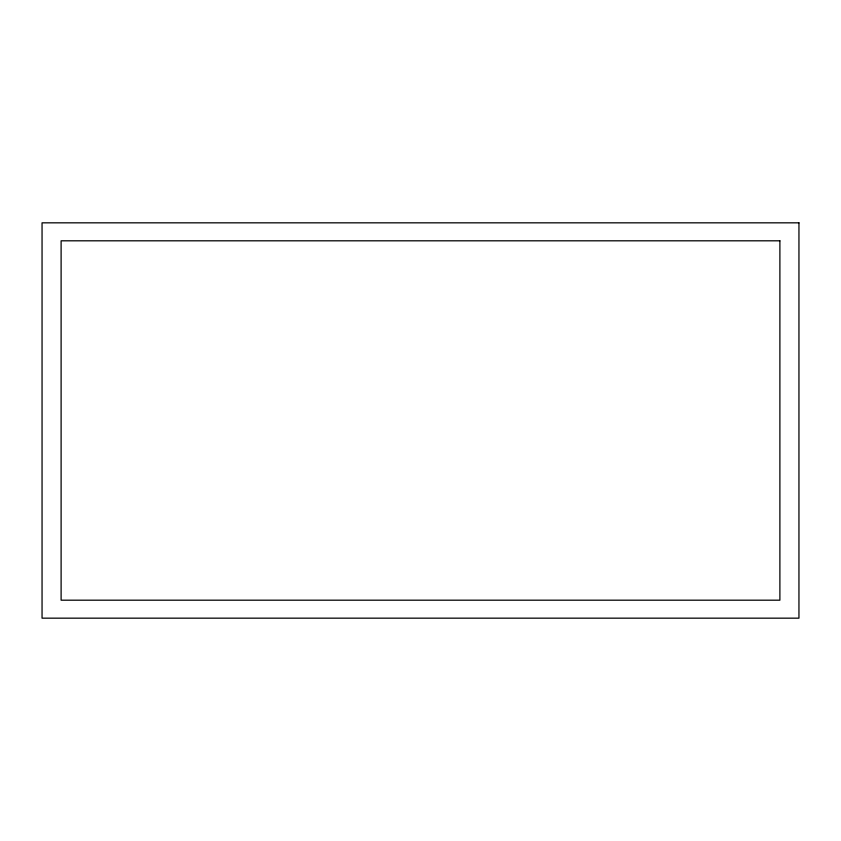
<?xml version="1.0" encoding="UTF-8"?>
<svg xmlns="http://www.w3.org/2000/svg" width="841" height="841" viewBox="0 0 841 841"><rect width="100%" height="100%" fill="white"/><g stroke="black" fill="none" stroke-linecap="round" stroke-linejoin="round"><path stroke-width="1.26" d="M798.95 222.833L42.05 222.833L42.05 618.167L798.95 618.167L798.95 222.833M779.891 240.81L61.109 240.81L61.109 600.19L779.891 600.19L779.891 240.81"/></g></svg>
